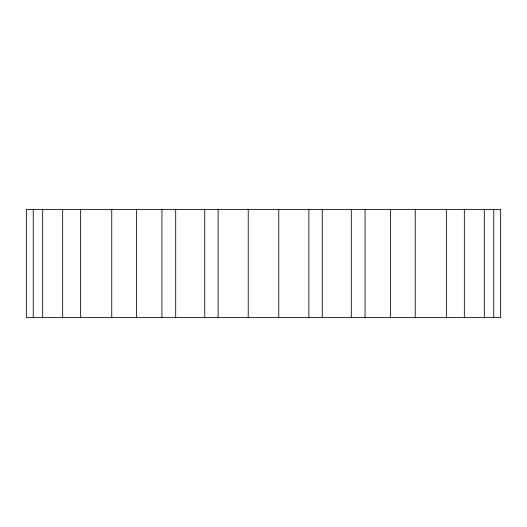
<?xml version="1.0" encoding="UTF-8"?>
<svg xmlns="http://www.w3.org/2000/svg" width="527" height="527" viewBox="0 0 527 527"><rect width="100%" height="100%" fill="white"/><g stroke="black" fill="none" stroke-linecap="round" stroke-linejoin="round"><path stroke-width="0.79" d="M493.759 209.489L493.759 317.511M484.326 209.489L484.326 317.511M464.333 209.489L464.333 317.511M446.382 209.489L446.382 317.511M415.25 209.489L415.25 317.511M390.54 209.489L390.54 317.511M365.079 209.489L365.079 317.511M351.305 209.489L351.305 317.511M322.26 209.489L322.26 317.511M308.875 209.489L308.875 317.511M278.77 209.489L278.77 317.511M248.23 209.489L248.23 317.511M218.125 209.489L218.125 317.511M204.739 209.489L204.739 317.511M175.695 209.489L175.695 317.511M161.921 209.489L161.921 317.511M136.46 209.489L136.46 317.511M111.75 209.489L111.75 317.511M80.618 209.489L80.618 317.511M62.667 209.489L62.667 317.511M42.674 209.489L42.674 317.511M33.241 209.489L33.241 317.511M500.65 209.489L26.35 209.489L26.35 317.511L500.65 317.511L500.65 209.489"/></g></svg>
